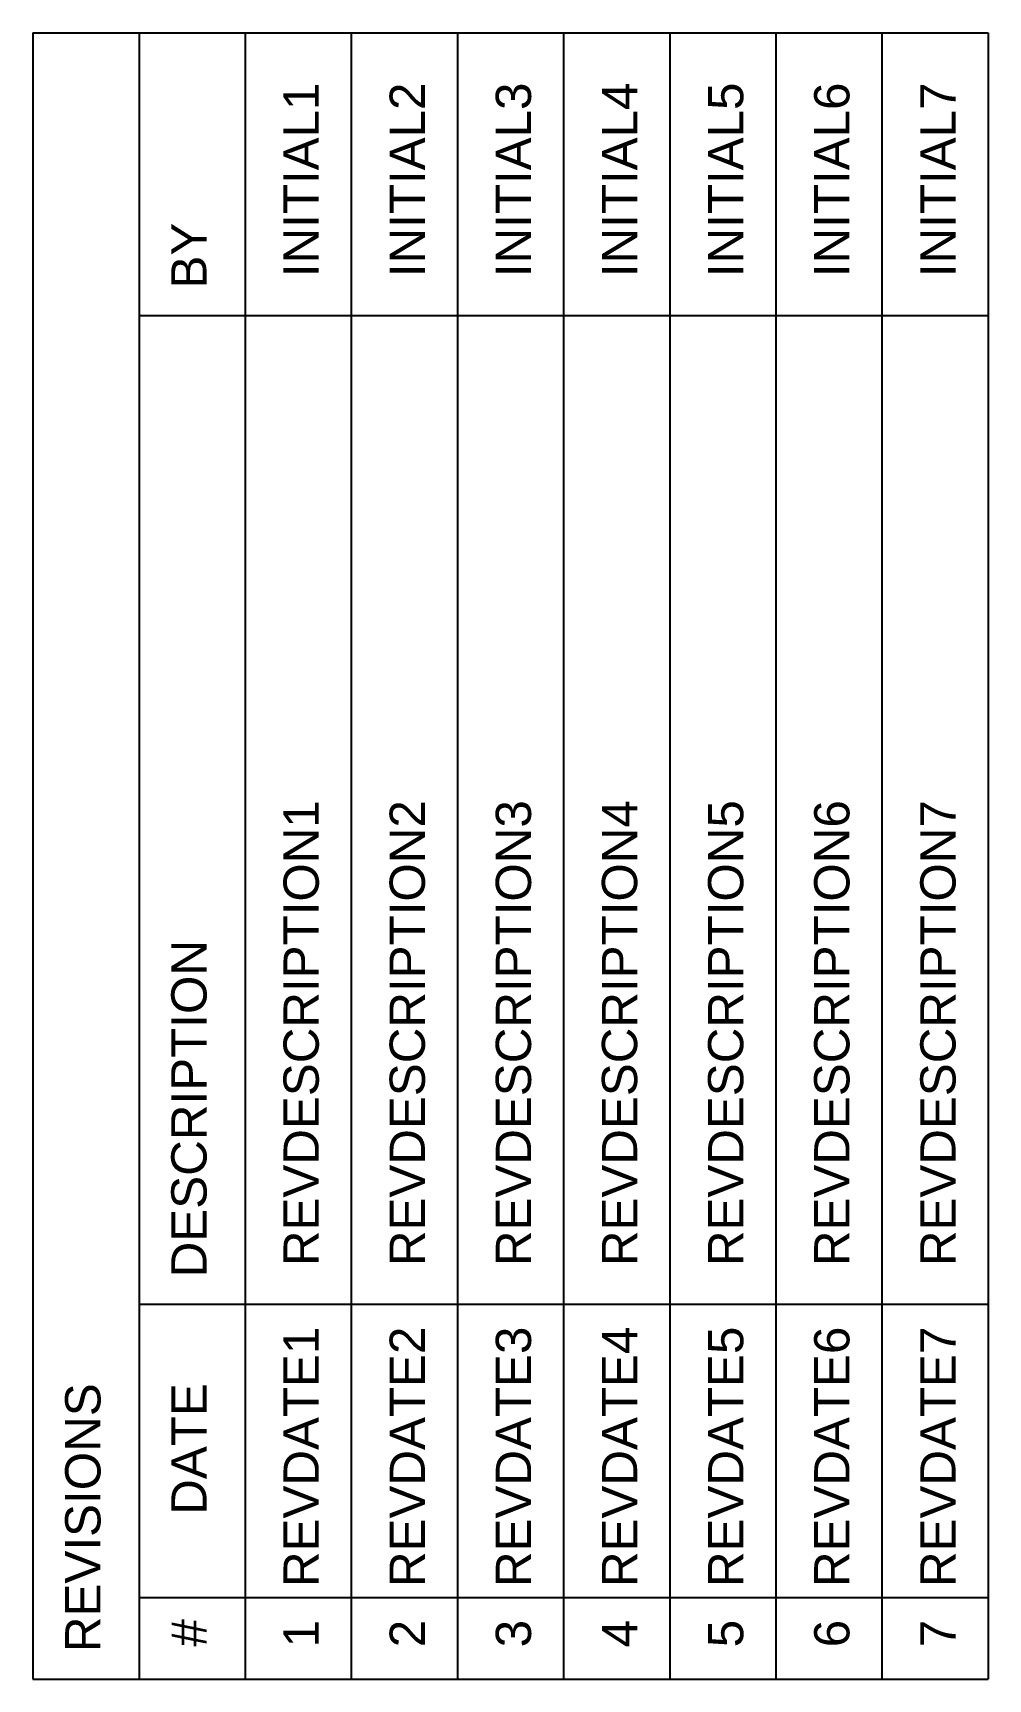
# Model space of a CAD drawing. Header units: inches. Extents: x 0 to 108, y 0 to 186.
import ezdxf
from ezdxf.enums import TextEntityAlignment as Align

# ---------------------------------------------------------------- set-up
doc = ezdxf.new("R2010")
doc.units = ezdxf.units.IN
doc.header["$LTSCALE"] = 48
doc.header["$MEASUREMENT"] = 0
doc.layers.add('DPIS-TEXT', color=7, linetype='Continuous')
doc.layers.add('DPIS-TITLEBLOCK', color=9, linetype='Continuous')
doc.styles.add('DPIS-BORDERTEXT', font='arial.ttf')

msp = doc.modelspace()

# ---------------------------------------------------------------- linework, layer by layer
at = {"layer": 'DPIS-TITLEBLOCK', "color": 7}
for p, q in [((0, 186), (0, 0)), ((0, 186), (108, 186)), ((108, 186), (108, 0))]:
    msp.add_line(p, q, dxfattribs=at)
at = {"layer": 'DPIS-TITLEBLOCK', "color": 9}
for p, q in [((12, 186), (12, 0)), ((24, 186), (24, 0)), ((36, 186), (36, 0)), ((48, 186), (48, 0)), ((60, 186), (60, 0)), ((72, 186), (72, 0)), ((84, 186), (84, 0)), ((96, 186), (96, 0)), ((12, 154.09), (108, 154.09)), ((12, 42.35), (108, 42.35)), ((12, 9.21), (108, 9.21)), ((0, 0), (108, 0))]:
    msp.add_line(p, q, dxfattribs=at)

# ---------------------------------------------------------------- texts
at = {"layer": 'DPIS-TEXT', "color": 9, "style": 'DPIS-BORDERTEXT'}
for tag, text, p in [('INITIAL1', '-', (33.52, 158.4)), ('INITIAL2', '-', (45.52, 158.4)), ('INITIAL3', '-', (57.52, 158.4)), ('INITIAL4', '-', (69.52, 158.4)), ('INITIAL5', '-', (81.52, 158.4)), ('INITIAL6', '-', (93.52, 158.4)), ('INITIAL7', '-', (105.52, 158.4)), ('REVDESCRIPTION1', '-', (33.52, 46.66)), ('REVDESCRIPTION2', '-', (45.52, 46.66)), ('REVDESCRIPTION3', '-', (57.52, 46.66)), ('REVDESCRIPTION4', '-', (69.52, 46.66)), ('REVDESCRIPTION5', '-', (81.52, 46.66)), ('REVDESCRIPTION6', '-', (93.52, 46.66)), ('REVDESCRIPTION7', '-', (105.52, 46.66)), ('REVDATE1', '-', (33.52, 10.4)), ('REVDATE2', '-', (45.52, 10.4)), ('REVDATE3', '-', (57.52, 10.4)), ('REVDATE4', '-', (69.52, 10.4)), ('REVDATE5', '-', (81.52, 10.4)), ('REVDATE6', '-', (93.52, 10.4)), ('REVDATE7', '-', (105.52, 10.4)), ('1', '1', (33.52, 3.59)), ('2', '2', (45.52, 3.59)), ('3', '3', (57.52, 3.59)), ('4', '4', (69.52, 3.59)), ('5', '5', (81.52, 3.59)), ('6', '6', (93.52, 3.59)), ('7', '7', (105.52, 3.59))]:
    msp.add_attdef(tag, text=text, height=3.99, rotation=90, dxfattribs=at).set_placement(p, align=Align.BOTTOM_LEFT)
at = {"layer": 'DPIS-TITLEBLOCK', "color": 9, "style": 'DPIS-BORDERTEXT'}
for s, height, p in [('BY', 3.994, (19.64, 157.12)), ('DESCRIPTION', 3.9938, (19.64, 45.39)), ('REVISIONS', 3.994, (7.64, 3.04)), ('DATE', 3.994, (19.64, 18.56)), ('#', 3.99, (19.64, 3.67))]:
    msp.add_text(s, height=height, rotation=90, dxfattribs=at).set_placement(p)

doc.saveas('drawing.dxf')
